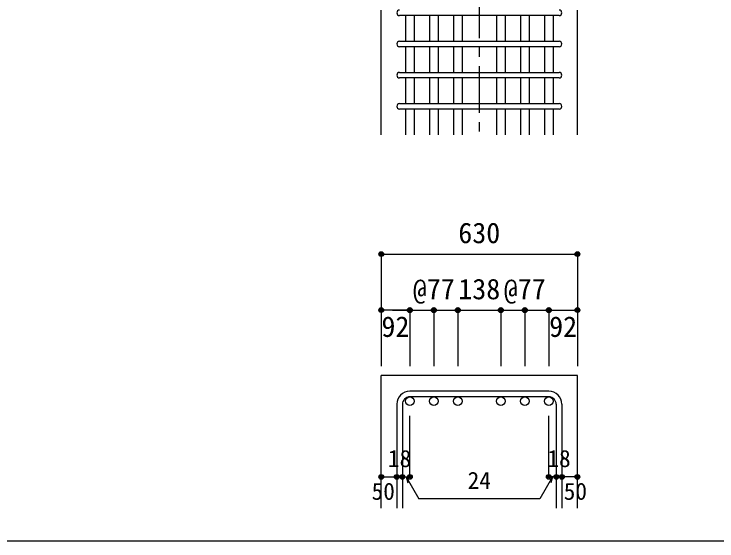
# Model space of a CAD drawing. Units: millimetres at full size, sheet at 1:30; some dimension numbers follow another scale. Extents: x -5973 to 5954, y -4195 to 4201.
# Drawn here: x -942 to 1315, y 3 to 1693 of the extents above; entities that cross this region are included whole.
import ezdxf
from ezdxf.enums import TextEntityAlignment as Align

# ---------------------------------------------------------------- set-up
doc = ezdxf.new("R2010")
doc.units = ezdxf.units.MM
doc.header["$LTSCALE"] = 30
doc.header["$PDMODE"] = 32
doc.header["$PDSIZE"] = 15
doc.linetypes.add('CHAIN1', pattern=[8, 5, -1, 1, -1])
for name, color, linetype in [('0-1_躯体線', 2, 'Continuous'), ('0-5_基礎梁筋', 7, 'Continuous'), ('0-6_スタラップ筋', 7, 'Continuous'), ('0-D_寸法', 4, 'Continuous'), ('F-0_枠', 6, 'Continuous')]:
    doc.layers.add(name, color=color, linetype=linetype)
doc.styles.add('ＭＳ ゴシック', font='')
doc.styles.get('ＭＳ ゴシック').set_extended_font_data('MS Gothic')

msp = doc.modelspace()

# ---------------------------------------------------------------- linework, layer by layer
at = {"layer": '0-1_躯体線'}
for p, q in [((237.44, 1306.03), (237.44, 1706.03)), ((867.44, 1306.03), (867.44, 1706.03)), ((237.44, 108.3), (237.44, 533.3)), ((867.44, 533.3), (237.44, 533.3)), ((867.44, 108.3), (867.44, 533.3))]:
    msp.add_line(p, q, dxfattribs=at)
at = {"layer": '0-5_基礎梁筋'}
for p, q in [((315.44, 1688.03), (315.44, 1606.03)), ((343.44, 1688.03), (343.44, 1606.03)), ((392.44, 1688.03), (392.44, 1606.03)), ((420.44, 1688.03), (420.44, 1606.03)), ((469.44, 1688.03), (469.44, 1606.03)), ((497.44, 1688.03), (497.44, 1606.03)), ((607.44, 1688.03), (607.44, 1606.03)), ((635.44, 1688.03), (635.44, 1606.03)), ((684.44, 1688.03), (684.44, 1606.03)), ((712.44, 1688.03), (712.44, 1606.03)), ((761.44, 1688.03), (761.44, 1606.03)), ((789.44, 1688.03), (789.44, 1606.03)), ((315.44, 1588.03), (315.44, 1506.03)), ((343.44, 1588.03), (343.44, 1506.03)), ((392.44, 1588.03), (392.44, 1506.03)), ((420.44, 1588.03), (420.44, 1506.03)), ((469.44, 1588.03), (469.44, 1506.03)), ((497.44, 1588.03), (497.44, 1506.03)), ((607.44, 1588.03), (607.44, 1506.03)), ((635.44, 1588.03), (635.44, 1506.03)), ((684.44, 1588.03), (684.44, 1506.03)), ((712.44, 1588.03), (712.44, 1506.03)), ((761.44, 1588.03), (761.44, 1506.03)), ((789.44, 1588.03), (789.44, 1506.03)), ((315.44, 1488.03), (315.44, 1406.03)), ((343.44, 1488.03), (343.44, 1406.03)), ((392.44, 1488.03), (392.44, 1406.03)), ((420.44, 1488.03), (420.44, 1406.03)), ((469.44, 1488.03), (469.44, 1406.03)), ((497.44, 1488.03), (497.44, 1406.03)), ((607.44, 1488.03), (607.44, 1406.03)), ((635.44, 1488.03), (635.44, 1406.03)), ((684.44, 1488.03), (684.44, 1406.03)), ((712.44, 1488.03), (712.44, 1406.03)), ((761.44, 1488.03), (761.44, 1406.03)), ((789.44, 1488.03), (789.44, 1406.03)), ((315.44, 1388.03), (315.44, 1306.03)), ((343.44, 1388.03), (343.44, 1306.03)), ((392.44, 1388.03), (392.44, 1306.03)), ((420.44, 1388.03), (420.44, 1306.03)), ((469.44, 1388.03), (469.44, 1306.03)), ((497.44, 1388.03), (497.44, 1306.03)), ((607.44, 1388.03), (607.44, 1306.03)), ((635.44, 1388.03), (635.44, 1306.03)), ((684.44, 1388.03), (684.44, 1306.03)), ((712.44, 1388.03), (712.44, 1306.03)), ((761.44, 1388.03), (761.44, 1306.03)), ((789.44, 1388.03), (789.44, 1306.03))]:
    msp.add_line(p, q, dxfattribs=at)
at = {"layer": '0-5_基礎梁筋', "color": 3}
for centre in [(329.44, 451.3), (406.44, 451.3), (483.44, 451.3), (621.44, 451.3), (698.44, 451.3), (775.44, 451.3)]:
    msp.add_circle(centre, 14, dxfattribs=at)
at = {"layer": '0-6_スタラップ筋'}
for p, q in [((808.44, 1688.03), (296.44, 1688.03)), ((296.44, 1606.03), (808.44, 1606.03)), ((808.44, 1588.03), (296.44, 1588.03)), ((296.44, 1506.03), (808.44, 1506.03)), ((808.44, 1488.03), (296.44, 1488.03)), ((296.44, 1406.03), (808.44, 1406.03)), ((808.44, 1388.03), (296.44, 1388.03)), ((775.44, 483.3), (329.44, 483.3)), ((775.44, 465.3), (329.44, 465.3)), ((287.44, 441.3), (287.44, 108.3)), ((305.44, 441.3), (305.44, 108.3)), ((799.44, 441.3), (799.44, 108.3)), ((817.44, 441.3), (817.44, 108.3))]:
    msp.add_line(p, q, dxfattribs=at)
for centre, radius, start, end in [((296.44, 1697.03), 9, 90, 270), ((808.44, 1697.03), 9, 270, 90), ((296.44, 1597.03), 9, 90, 270), ((808.44, 1597.03), 9, 270, 90), ((296.44, 1497.03), 9, 90, 270), ((808.44, 1497.03), 9, 270, 90), ((296.44, 1397.03), 9, 90, 270), ((808.44, 1397.03), 9, 270, 90), ((329.44, 441.3), 42, 90, 180), ((775.44, 441.3), 42, 0, 90), ((329.44, 441.3), 24, 90, 180), ((775.44, 441.3), 24, 0, 90)]:
    msp.add_arc(centre, radius, start, end, dxfattribs=at)
at = {"layer": '0-D_寸法', "linetype": 'CHAIN1'}
msp.add_line((552.44, 3206.03), (552.44, 1306.03), dxfattribs=at)
at = {"layer": '0-D_寸法'}
for p, q in [((237.44, 923.3), (237.44, 743.3)), ((237.44, 923.3), (867.44, 923.3)), ((867.44, 923.3), (867.44, 743.3)), ((237.44, 743.3), (237.44, 563.3)), ((323.44, 743.3), (237.44, 743.3)), ((273.47, 743.3), (329.44, 743.3)), ((329.44, 743.3), (329.44, 563.3)), ((329.44, 743.3), (483.44, 743.3)), ((406.44, 743.3), (406.44, 563.3)), ((483.44, 743.3), (483.44, 563.3)), ((483.44, 743.3), (621.44, 743.3)), ((621.44, 743.3), (621.44, 563.3)), ((621.44, 743.3), (621.44, 563.3)), ((621.44, 743.3), (775.44, 743.3)), ((698.44, 743.3), (698.44, 563.3)), ((698.44, 743.3), (698.44, 563.3)), ((775.44, 743.3), (775.44, 563.3)), ((781.44, 743.3), (867.44, 743.3)), ((867.44, 743.3), (867.44, 563.3)), ((329.44, 208.3), (329.44, 404.39)), ((775.44, 208.3), (775.44, 404.39)), ((237.44, 208.3), (287.44, 208.3)), ((287.44, 208.3), (305.44, 208.3)), ((305.44, 208.3), (329.44, 208.3)), ((317.44, 208.3), (357.89, 138.24)), ((317.44, 208.3), (322.61, 188.98)), ((787.44, 208.3), (746.99, 138.24)), ((799.44, 208.3), (775.44, 208.3)), ((787.44, 208.3), (782.26, 188.98)), ((817.44, 208.3), (799.44, 208.3)), ((867.44, 208.3), (817.44, 208.3)), ((746.99, 138.24), (357.89, 138.24))]:
    msp.add_line(p, q, dxfattribs=at)
for centre, radius in [((237.44, 923.3), 7.2), ((237.44, 923.3), 6.4), ((237.44, 923.3), 5.6), ((237.44, 923.3), 4.8), ((237.44, 923.3), 4), ((237.44, 923.3), 3.2), ((237.44, 923.3), 2.4), ((867.44, 923.3), 7.2), ((867.44, 923.3), 6.4), ((867.44, 923.3), 5.6), ((867.44, 923.3), 4.8), ((867.44, 923.3), 4), ((867.44, 923.3), 3.2), ((867.44, 923.3), 2.4), ((237.44, 923.3), 1.6), ((237.44, 923.3), 0.8), ((867.44, 923.3), 1.6), ((867.44, 923.3), 0.8), ((237.44, 743.3), 7.2), ((237.44, 743.3), 6.4), ((237.44, 743.3), 5.6), ((237.44, 743.3), 4.8), ((237.44, 743.3), 4), ((237.44, 743.3), 3.2), ((237.44, 743.3), 2.4), ((237.44, 743.3), 1.6), ((329.44, 743.3), 8), ((329.44, 743.3), 7.2), ((329.44, 743.3), 6.4), ((329.44, 743.3), 5.6), ((329.44, 743.3), 4.8), ((329.44, 743.3), 4), ((329.44, 743.3), 3.2), ((329.44, 743.3), 2.4), ((329.44, 743.3), 1.6), ((406.44, 743.3), 8), ((406.44, 743.3), 7.2), ((406.44, 743.3), 6.4), ((406.44, 743.3), 5.6), ((406.44, 743.3), 4.8), ((406.44, 743.3), 4), ((406.44, 743.3), 3.2), ((406.44, 743.3), 2.4), ((406.44, 743.3), 1.6), ((483.44, 743.3), 8), ((483.44, 743.3), 7.2), ((483.44, 743.3), 6.4), ((483.44, 743.3), 5.6), ((483.44, 743.3), 4.8), ((483.44, 743.3), 4), ((483.44, 743.3), 3.2), ((483.44, 743.3), 2.4), ((483.44, 743.3), 1.6), ((621.44, 743.3), 8), ((621.44, 743.3), 7.2), ((621.44, 743.3), 6.4), ((621.44, 743.3), 5.6), ((621.44, 743.3), 4.8), ((621.44, 743.3), 4), ((621.44, 743.3), 3.2), ((621.44, 743.3), 2.4), ((621.44, 743.3), 1.6), ((698.44, 743.3), 8), ((698.44, 743.3), 7.2), ((698.44, 743.3), 6.4), ((698.44, 743.3), 5.6), ((698.44, 743.3), 4.8), ((698.44, 743.3), 4), ((698.44, 743.3), 3.2), ((698.44, 743.3), 2.4), ((698.44, 743.3), 1.6), ((775.44, 743.3), 8), ((775.44, 743.3), 7.2), ((775.44, 743.3), 6.4), ((775.44, 743.3), 5.6), ((775.44, 743.3), 4.8), ((775.44, 743.3), 4), ((775.44, 743.3), 3.2), ((775.44, 743.3), 2.4), ((775.44, 743.3), 1.6), ((867.44, 743.3), 7.2), ((867.44, 743.3), 6.4), ((867.44, 743.3), 5.6), ((867.44, 743.3), 4.8), ((867.44, 743.3), 4), ((867.44, 743.3), 3.2), ((867.44, 743.3), 2.4), ((867.44, 743.3), 1.6), ((237.44, 743.3), 0.8), ((329.44, 743.3), 0.8), ((406.44, 743.3), 0.8), ((483.44, 743.3), 0.8), ((621.44, 743.3), 0.8), ((698.44, 743.3), 0.8), ((775.44, 743.3), 0.8), ((867.44, 743.3), 0.8), ((237.44, 208.3), 4), ((237.44, 208.3), 3.6), ((237.44, 208.3), 3.2), ((237.44, 208.3), 2.8), ((237.44, 208.3), 2.4), ((237.44, 208.3), 2), ((237.44, 208.3), 1.6), ((237.44, 208.3), 1.2), ((237.44, 208.3), 0.8), ((237.44, 208.3), 0.4), ((287.44, 208.3), 4), ((287.44, 208.3), 3.6), ((287.44, 208.3), 3.2), ((287.44, 208.3), 2.8), ((287.44, 208.3), 2.4), ((287.44, 208.3), 2), ((287.44, 208.3), 1.6), ((287.44, 208.3), 1.2), ((287.44, 208.3), 0.8), ((287.44, 208.3), 0.4), ((305.44, 208.3), 4), ((305.44, 208.3), 3.6), ((305.44, 208.3), 3.2), ((305.44, 208.3), 2.8), ((305.44, 208.3), 2.4), ((305.44, 208.3), 2), ((305.44, 208.3), 1.6), ((305.44, 208.3), 1.2), ((305.44, 208.3), 0.8), ((305.44, 208.3), 0.4), ((329.44, 208.3), 4), ((329.44, 208.3), 3.6), ((329.44, 208.3), 3.2), ((329.44, 208.3), 2.8), ((329.44, 208.3), 2.4), ((329.44, 208.3), 2), ((329.44, 208.3), 1.6), ((329.44, 208.3), 1.2), ((329.44, 208.3), 0.8), ((329.44, 208.3), 0.4), ((775.44, 208.3), 4), ((775.44, 208.3), 3.6), ((775.44, 208.3), 3.2), ((775.44, 208.3), 2.8), ((775.44, 208.3), 2.4), ((775.44, 208.3), 2), ((775.44, 208.3), 1.6), ((775.44, 208.3), 1.2), ((775.44, 208.3), 0.8), ((775.44, 208.3), 0.4), ((799.44, 208.3), 4), ((799.44, 208.3), 3.6), ((799.44, 208.3), 3.2), ((799.44, 208.3), 2.8), ((799.44, 208.3), 2.4), ((799.44, 208.3), 2), ((799.44, 208.3), 1.6), ((799.44, 208.3), 1.2), ((799.44, 208.3), 0.8), ((799.44, 208.3), 0.4), ((817.44, 208.3), 4), ((817.44, 208.3), 3.6), ((817.44, 208.3), 3.2), ((817.44, 208.3), 2.8), ((817.44, 208.3), 2.4), ((817.44, 208.3), 2), ((817.44, 208.3), 1.6), ((817.44, 208.3), 1.2), ((817.44, 208.3), 0.8), ((817.44, 208.3), 0.4), ((867.44, 208.3), 4), ((867.44, 208.3), 3.6), ((867.44, 208.3), 3.2), ((867.44, 208.3), 2.8), ((867.44, 208.3), 2.4), ((867.44, 208.3), 2), ((867.44, 208.3), 1.6), ((867.44, 208.3), 1.2), ((867.44, 208.3), 0.8), ((867.44, 208.3), 0.4)]:
    msp.add_circle(centre, radius, dxfattribs=at)
at = {"layer": '0-D_寸法', "color": 7}
for p in [(237.44, 923.3), (867.44, 923.3), (237.44, 743.3), (329.44, 743.3), (329.44, 743.3), (406.44, 743.3), (406.44, 743.3), (483.44, 743.3), (483.44, 743.3), (621.44, 743.3), (621.44, 743.3), (698.44, 743.3), (698.44, 743.3), (775.44, 743.3), (775.44, 743.3), (867.44, 743.3), (237.44, 208.3), (287.44, 208.3), (305.44, 208.3), (329.44, 208.3), (329.44, 208.3), (775.44, 208.3), (775.44, 208.3), (799.44, 208.3), (817.44, 208.3), (867.44, 208.3)]:
    msp.add_point(p, dxfattribs=at)
at = {"layer": 'F-0_枠', "color": 2}
msp.add_line((-5972.88, 2.95), (3723.6, 2.95), dxfattribs=at)

# ---------------------------------------------------------------- texts
at = {"layer": '0-D_寸法', "style": 'ＭＳ ゴシック'}
for s, height, p in [('630', 65.98, (484.94, 938.3)), ('@77', 65.98, (338.94, 758.3)), ('138', 65.98, (484.94, 758.3)), ('@77', 65.98, (630.94, 758.3)), ('92', 65.98, (238.15, 637.61)), ('92', 65.98, (776.72, 637.61)), ('18', 54.99, (258.94, 223.3)), ('18', 54.99, (770.94, 223.3)), ('24', 54.99, (514.94, 153.24)), ('50', 54.99, (206.44, 118.3)), ('50', 54.99, (823.44, 118.3))]:
    msp.add_text(s, height=height, dxfattribs=at).set_placement(p, align=Align.BOTTOM_LEFT)

doc.saveas('drawing.dxf')
